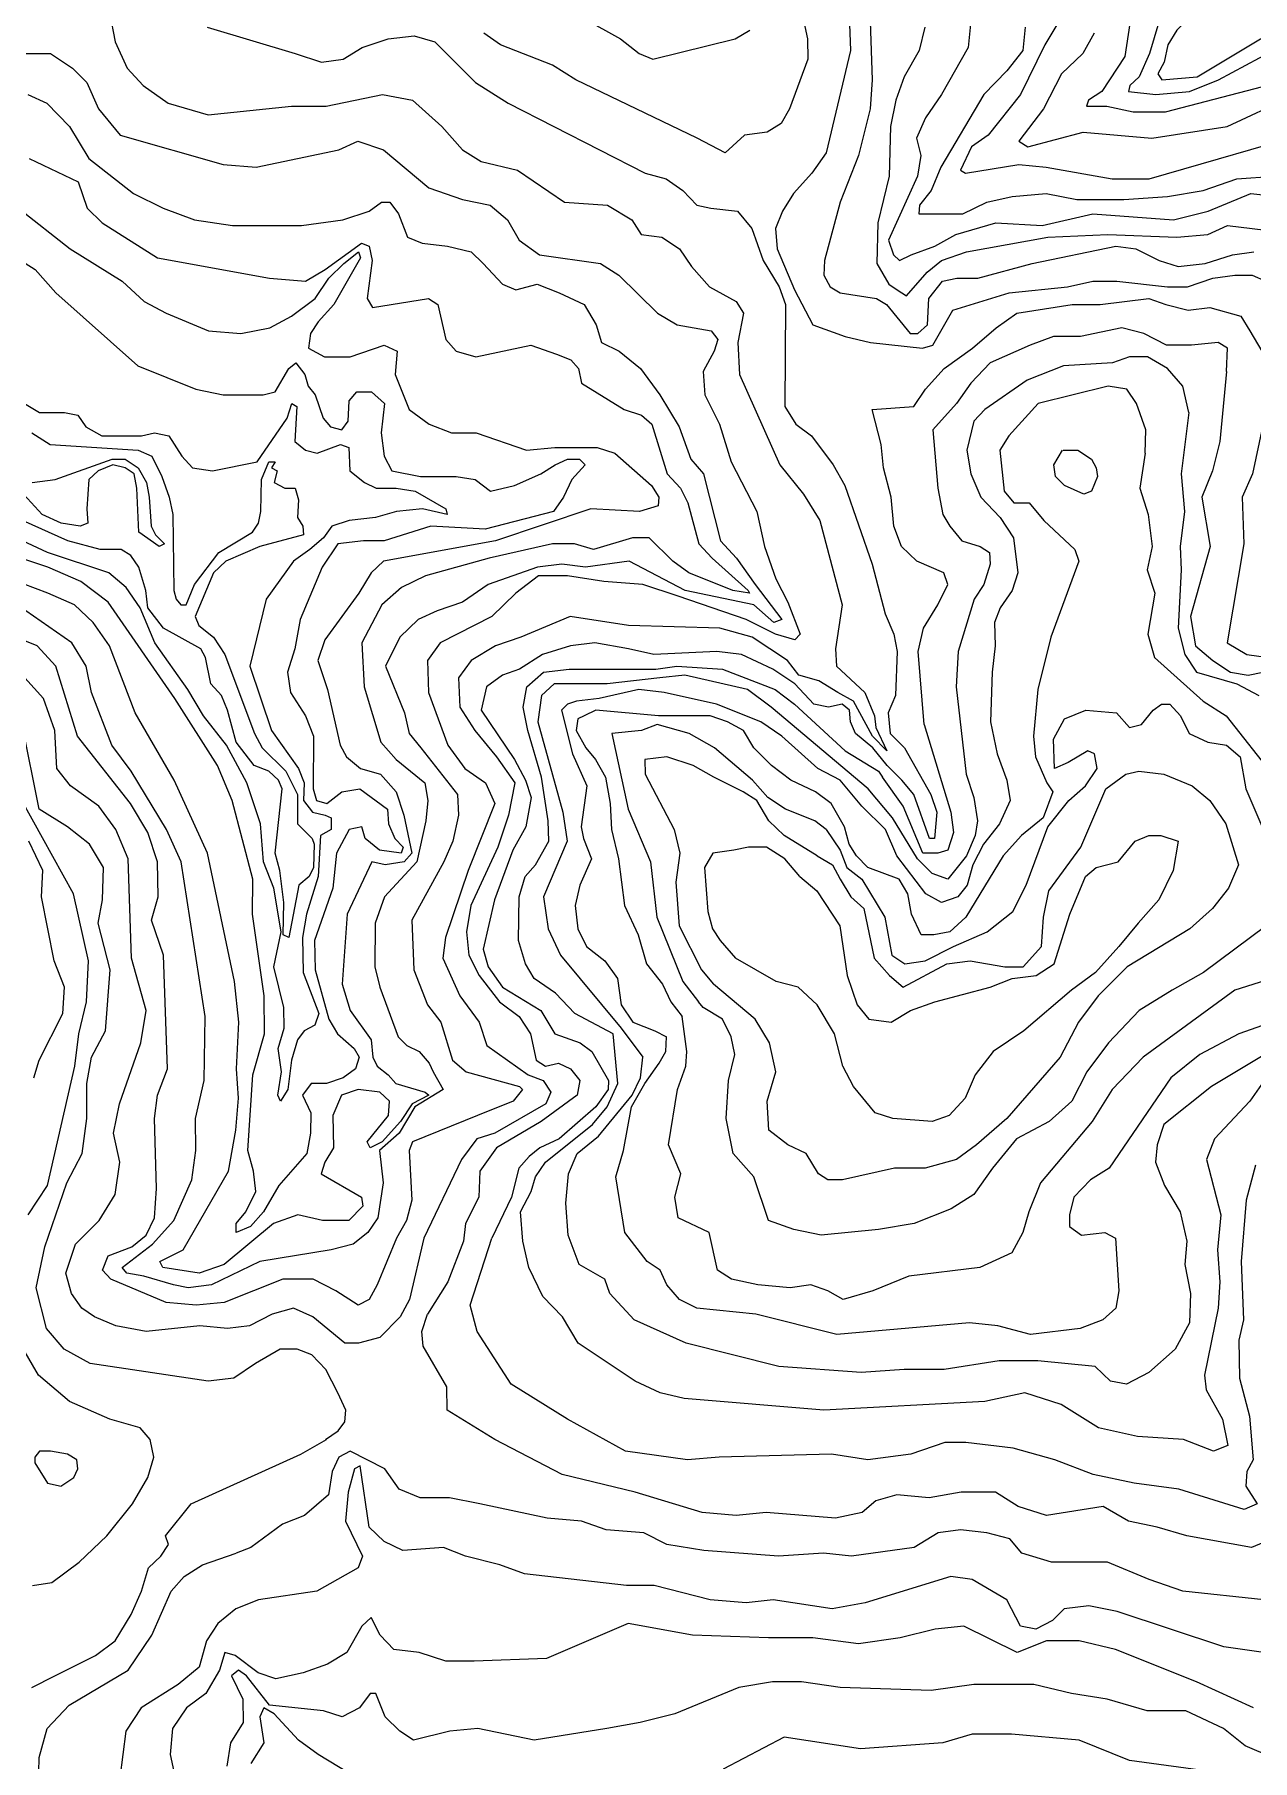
# Model space of a CAD drawing. Extents: x 3000 to 7000, y 3135 to 5000.
# Drawn here: x 3901 to 4319, y 3847 to 4438 of the extents above; entities that cross this region are included whole.
import ezdxf

# ---------------------------------------------------------------- set-up
doc = ezdxf.new("R2010")
doc.units = 0
doc.header["$MEASUREMENT"] = 0
doc.layers.add('TOPO_DIG', color=1, linetype='Continuous')

msp = doc.modelspace()

# ---------------------------------------------------------------- linework, layer by layer
at = {"layer": 'TOPO_DIG', "color": 1, "linetype": 'Continuous'}
for points, elevation in [([(4313.875, 4507), (4300.5625, 4502), (4288.4375, 4493), (4283.0625, 4490), (4276.09375, 4490), (4257.71875, 4493), (4253.40625, 4492), (4250.78125, 4487), (4257.5, 4473), (4266, 4468), (4271.4375, 4461), (4277.28125, 4446), (4274.96875, 4431), (4267.09375, 4419), (4262.4375, 4416), (4261.8125, 4414), (4268.78125, 4414), (4277.84375, 4412), (4288.875, 4412), (4338.875, 4425), (4358.125, 4428), (4362.9375, 4427), (4373.5, 4420), (4387.1875, 4415)], 38), ([(4337.25, 4488), (4328.78125, 4481), (4319.9375, 4477), (4299.625, 4476), (4295.65625, 4475), (4294.59375, 4471), (4300.46875, 4464), (4309.25, 4457), (4308.78125, 4453), (4297.625, 4445), (4292.75, 4440), (4289.625, 4435), (4288.375, 4429), (4286.21875, 4425), (4287.65625, 4423), (4299.75, 4424), (4321.4375, 4437), (4341.90625, 4445), (4356.28125, 4448), (4362.90625, 4448), (4379.5, 4441), (4388.6875, 4436), (4401.125, 4432)], 34), ([(4162.90625, 4452), (4166.15625, 4437), (4166.25, 4430), (4160.03125, 4413), (4157.1875, 4408), (4152.28125, 4405), (4144.5625, 4404), (4137.9375, 4398), (4128.3125, 4403), (4086.6875, 4423), (4078.71875, 4428), (4060.90625, 4435), (4055.1875, 4439)], 54), ([(3926.90625, 4446), (3928.875, 4436), (3932.96875, 4427), (3938.4375, 4421), (3946.96875, 4415), (3960.6875, 4411), (3989.3125, 4414), (4001.1875, 4414), (4020.46875, 4418), (4030.75, 4416), (4040.84375, 4407), (4047.875, 4399), (4054.28125, 4395), (4066.78125, 4392), (4082.875, 4381), (4097.5625, 4380), (4105.9375, 4375), (4109.09375, 4370), (4116.25, 4369), (4122.28125, 4365), (4126.34375, 4359), (4132.5625, 4352), (4141.6875, 4347), (4144.25, 4343), (4142.3125, 4333), (4142.8125, 4322), (4156.6875, 4291), (4164.75, 4281), (4170.375, 4272), (4178, 4243), (4175.78125, 4228), (4176.0625, 4222), (4185.8125, 4213), (4189.09375, 4205), (4189.5625, 4201), (4193.34375, 4193), (4188.40625, 4198), (4181.96875, 4210), (4176.53125, 4213), (4170, 4217), (4163.1875, 4219), (4159.25, 4224), (4147.15625, 4232), (4136.125, 4235), (4104.8125, 4236), (4084.8125, 4239), (4067.875, 4232), (4059.21875, 4229), (4050.8125, 4224), (4046.5, 4218), (4046.96875, 4208), (4052.125, 4200), (4059.59375, 4191), (4065.84375, 4182), (4063.625, 4171), (4060, 4160), (4050.75, 4140), (4049.25, 4131), (4050.03125, 4123), (4053.65625, 4116), (4060.5625, 4107), (4067.34375, 4102), (4071.15625, 4096), (4073.1875, 4087), (4076.3125, 4085), (4080.75, 4086), (4084.90625, 4084), (4088.0625, 4080), (4087.1875, 4075), (4074.8125, 4066), (4059.53125, 4057), (4053.875, 4049), (4053.46875, 4040), (4048.96875, 4031), (4048.1875, 4025), (4042.90625, 4011), (4035.9375, 4000)], 50), ([(4187.59375, 4443), (4188.375, 4423), (4187.6875, 4413), (4183.65625, 4397), (4177.40625, 4381), (4172.03125, 4361), (4171.75, 4356), (4173.90625, 4352), (4177.40625, 4350), (4189.78125, 4348), (4193.21875, 4346), (4201.375, 4336), (4203.96875, 4336), (4207.28125, 4339), (4207.78125, 4348), (4212.4375, 4354), (4217.3125, 4355), (4224.53125, 4355), (4243.125, 4360), (4271.8125, 4366), (4278.75, 4365), (4286.75, 4361), (4293.25, 4359), (4302.5, 4360), (4311.90625, 4363), (4319.21875, 4364)], 50), ([(4252.3125, 4443), (4247.46875, 4435), (4239.1875, 4418), (4228.125, 4404), (4222.34375, 4400), (4218.625, 4392), (4220.3125, 4391), (4238.625, 4394), (4248, 4393), (4270.65625, 4389), (4283.25, 4389), (4341.875, 4406), (4354.46875, 4405), (4364.5, 4398), (4370.9375, 4396)], 42), ([(4222.03125, 4442), (4221.1875, 4434), (4212.09375, 4418), (4206.5625, 4410), (4203.53125, 4403), (4205.0625, 4397), (4203.90625, 4390), (4193.90625, 4368), (4195.625, 4363), (4197.65625, 4361), (4201.71875, 4363), (4209.84375, 4366), (4217.0625, 4370), (4230.6875, 4374), (4246.5625, 4373), (4264, 4377), (4291.625, 4375), (4303.5, 4378), (4318.1875, 4384), (4327.3125, 4383), (4341.46875, 4378), (4345.875, 4375), (4348.875, 4372)], 46), ([(3898.90625, 4418), (3905.34375, 4415), (3913.1875, 4407), (3919.75, 4396), (3935.125, 4384), (3945.3125, 4379), (3955.96875, 4375), (3969.09375, 4373), (3992.75, 4373), (4006.8125, 4375), (4015.84375, 4378), (4020.125, 4381), (4023.03125, 4381), (4025.90625, 4377), (4029, 4369), (4034.09375, 4367), (4042.78125, 4366), (4050.875, 4364), (4054.96875, 4360), (4061.59375, 4353), (4066.15625, 4351), (4073.53125, 4353), (4081.03125, 4350), (4089.59375, 4346), (4093.6875, 4339), (4095.5, 4333), (4101.5625, 4330), (4108.9375, 4324), (4115.53125, 4315), (4122.21875, 4304), (4126.21875, 4293), (4130.53125, 4288), (4136.375, 4265), (4141.875, 4259), (4148.21875, 4250), (4157.40625, 4238), (4154.5625, 4237), (4147.71875, 4243), (4124.25, 4248), (4105.03125, 4258), (4090.0625, 4256), (4081.96875, 4257), (4073.65625, 4256), (4056.6875, 4250), (4047.875, 4244), (4039.25, 4241), (4032.6875, 4238), (4026.4375, 4232), (4021.46875, 4222), (4027.96875, 4206), (4029.625, 4199), (4033.5625, 4194), (4039.9375, 4186), (4046.1875, 4178), (4046.53125, 4171), (4044.59375, 4162), (4041.46875, 4155), (4030.5625, 4135), (4031.25, 4118), (4035.875, 4106), (4040.40625, 4100), (4044.40625, 4087), (4049.09375, 4083), (4067.40625, 4078), (4068.4375, 4077), (4065.3125, 4073), (4053.03125, 4068), (4030.75, 4059), (4029.625, 4056), (4030.5625, 4039), (4028.6875, 4032), (4025.21875, 4026), (4018.6875, 4010), (4015.875, 4005), (4012.125, 4003), (4004.46875, 4008), (3996.75, 4012), (3986.34375, 4012), (3966.1875, 4004), (3956.59375, 4003), (3946.3125, 4004), (3927.28125, 4012), (3924.5, 4015), (3926.375, 4020), (3934.5625, 4023), (3939.46875, 4027), (3942.25, 4033), (3943, 4043), (3942.28125, 4067), (3943.28125, 4075), (3946.8125, 4084), (3945.4375, 4123), (3941.25, 4135), (3943.53125, 4143), (3943.34375, 4155), (3940.0625, 4165), (3934.125, 4175), (3915.90625, 4198), (3908.4375, 4222), (3902.125, 4229), (3892.09375, 4233)], 46), ([(3895.65625, 4379), (3913.375, 4365), (3931.21875, 4354), (3938.71875, 4347), (3946.28125, 4343), (3960.84375, 4337), (3971.90625, 4336), (3981.8125, 4338), (3989.28125, 4342), (3997.4375, 4348), (4002.03125, 4355), (4007.21875, 4360), (4012.1875, 4364), (4012.875, 4362), (4003.78125, 4346), (3998.4375, 4340), (3995.75, 4336), (3995.0625, 4331), (4000.5625, 4328), (4009.375, 4328), (4021, 4332), (4025.5, 4330), (4024.84375, 4322), (4029.59375, 4310), (4036.4375, 4305), (4044.125, 4302), (4052.53125, 4302), (4069.875, 4296), (4079.5, 4297), (4094.09375, 4297), (4100.09375, 4295), (4112.71875, 4284), (4115.25, 4280), (4114.9375, 4277), (4108.5625, 4275), (4091.90625, 4276), (4059.1875, 4265), (4020.8125, 4258), (4016.53125, 4254), (4012.34375, 4247), (4000.75, 4231), (3998.25, 4224), (4001.5625, 4214), (4005.90625, 4195), (4008.09375, 4191), (4012.9375, 4187), (4019.75, 4185), (4025.125, 4179), (4027.8125, 4171), (4030.5, 4158), (4027.84375, 4155), (4021.34375, 4154), (4016.8125, 4155), (4008.375, 4137), (4006.59375, 4113), (4009.375, 4104), (4016.625, 4094), (4017.1875, 4088), (4018.625, 4085), (4022.375, 4082), (4025.03125, 4079), (4035.125, 4076), (4036.34375, 4075), (4030.65625, 4072), (4026.65625, 4066), (4020.375, 4059), (4016.25, 4057), (4015.25, 4059), (4022.5, 4068), (4022.875, 4073), (4019.59375, 4076), (4012.125, 4077), (4006.40625, 4075), (4003.4375, 4068), (4003.71875, 4057), (4000.6875, 4052), (3999.4375, 4048), (4013.3125, 4040), (4013.75, 4037), (4008.875, 4032), (3999.9375, 4032), (3991.4375, 4034), (3983.09375, 4031), (3966.1875, 4017), (3957.5625, 4014), (3945.21875, 4016), (3944.125, 4018), (3952.15625, 4022), (3967.65625, 4049), (3970.1875, 4063), (3971.15625, 4074), (3970.4375, 4084), (3971.25, 4100), (3969.6875, 4114), (3960.5, 4158), (3949.0625, 4183), (3935.6875, 4206), (3926.875, 4229), (3921.25, 4237), (3914.84375, 4243), (3905.75, 4247), (3884.46875, 4255)], 42), ([(4206.15625, 4202), (4204.09375, 4227), (4205.96875, 4235), (4210.8125, 4243), (4214.21875, 4250), (4212.875, 4254), (4203.6875, 4258), (4198.4375, 4263), (4195.75, 4270), (4194.875, 4280), (4192.25, 4290), (4191.4375, 4298), (4188.28125, 4310), (4202.625, 4311), (4206.5625, 4317), (4213, 4324), (4222.75, 4331), (4230.84375, 4338), (4237.9375, 4343), (4256.90625, 4346), (4266.5, 4346), (4283.125, 4348), (4289.03125, 4346), (4296.6875, 4344), (4304.0625, 4345), (4314.71875, 4342), (4317.8125, 4337)], 54), ([(4317.8125, 4337), (4321.9375, 4330)], 54), ([(4296.90625, 4309), (4294.78125, 4318), (4289.5625, 4324), (4282.6875, 4328), (4276.5625, 4328), (4270.6875, 4326), (4253.875, 4325), (4241.4375, 4320), (4226.9375, 4310), (4223.15625, 4306), (4220.75, 4296), (4222.125, 4288), (4225.625, 4280), (4232.21875, 4273), (4236.8125, 4266), (4238.3125, 4254), (4236.34375, 4248), (4232.15625, 4242), (4230.3125, 4237), (4230.46875, 4229)], 58), ([(3897.6875, 4312), (3902.84375, 4309), (3911.4375, 4309), (3915.96875, 4308), (3918.78125, 4304), (3924.25, 4301), (3937.8125, 4301), (3942.3125, 4302), (3947.1875, 4301), (3951.71875, 4294), (3955.3125, 4290), (3962.15625, 4289), (3977.46875, 4292), (3987.8125, 4307), (3989.4375, 4312), (3991.09375, 4311), (3990.4375, 4299), (3994.0625, 4296), (3998.125, 4295), (4006.03125, 4298), (4008.96875, 4297), (4009.3125, 4289), (4014.25, 4285), (4018.25, 4283), (4025.09375, 4283), (4031.6875, 4282), (4042.125, 4276), (4042.6875, 4274), (4034.15625, 4276), (4025.25, 4275), (4018.03125, 4273), (4009.09375, 4272), (4003.0625, 4270), (4000.25, 4266), (3995.5625, 4262), (3989.9375, 4258), (3980.625, 4245), (3975, 4222), (3982.40625, 4200), (3991.6875, 4187), (3993.59375, 4182), (3993.4375, 4176), (3996.4375, 4172), (4000.78125, 4171), (4002.875, 4170), (4002.8125, 4166), (3999.1875, 4164), (3998.40625, 4150), (3994.46875, 4137), (3993.03125, 4129), (3993.3125, 4117), (3998.59375, 4103), (3997.25, 4099), (3993.65625, 4097), (3991.34375, 4094), (3989.25, 4087), (3987.96875, 4077), (3985.53125, 4073), (3984.5625, 4075), (3985.84375, 4083), (3984.75, 4091), (3986.71875, 4098), (3986.625, 4105), (3983.21875, 4119), (3985.71875, 4131), (3983.25, 4146), (3979.71875, 4155), (3978.6875, 4168), (3973.9375, 4182), (3967.03125, 4195), (3959.15625, 4205), (3953.6875, 4214), (3942.4375, 4230), (3937.34375, 4242), (3932.59375, 4249), (3926.65625, 4254), (3905.625, 4261), (3897.03125, 4265)], 38), ([(4296.90625, 4309), (4294.25, 4288), (4295.375, 4275), (4293.9375, 4263), (4294.28125, 4255), (4293.1875, 4235), (4295.46875, 4226), (4299.5625, 4220), (4313.28125, 4216), (4320.84375, 4212)], 58), ([(4322.125, 4304), (4318.6875, 4288), (4315.125, 4280), (4315.71875, 4264), (4310.03125, 4230), (4316.75, 4226), (4324.21875, 4225)], 54), ([(4253.75, 4296), (4258.875, 4296), (4263.5625, 4293), (4265.0625, 4290), (4265.59375, 4287), (4263.5625, 4282), (4260.875, 4281), (4254.25, 4284), (4251.15625, 4287), (4250.59375, 4291), (4253.5625, 4296)], 62), ([(3900.34375, 4285), (3908.28125, 4286), (3927.8125, 4293), (3932.25, 4293), (3936.6875, 4290), (3939.5625, 4285), (3940.53125, 4280), (3941.15625, 4270), (3942.6875, 4267), (3945.6875, 4264), (3943.9375, 4263), (3936.96875, 4268), (3936.25, 4283), (3935.34375, 4288), (3932.25, 4290), (3928, 4291), (3922.9375, 4289), (3919.8125, 4286), (3919.0625, 4276), (3919.5, 4271), (3916.875, 4270), (3910.34375, 4271), (3903.78125, 4274), (3893.6875, 4285)], 34), ([(4230.46875, 4229), (4229.40625, 4220), (4228.9375, 4203), (4231.1875, 4192), (4234.4375, 4183), (4235.625, 4176), (4231.9375, 4168), (4226.4375, 4161), (4222.84375, 4154), (4220.9375, 4147), (4217.6875, 4143), (4212.125, 4141), (4206.6875, 4144), (4196.75, 4157), (4192.875, 4166), (4184.75, 4174)], 58), ([(4101.1875, 4079), (4099.5625, 4096), (4086.375, 4103), (4079.78125, 4110), (4072.46875, 4115), (4069.4375, 4120), (4067.0625, 4128), (4067.28125, 4143), (4069.375, 4150), (4072.875, 4154), (4077.5, 4162), (4077.3125, 4169), (4074.9375, 4184), (4070.3125, 4200), (4068.65625, 4208), (4069.96875, 4215), (4075.625, 4220), (4084.4375, 4221), (4114.15625, 4221), (4121.3125, 4222), (4137, 4221), (4155.09375, 4214), (4161.6875, 4209), (4179.0625, 4193), (4190.53125, 4186), (4191.875, 4184)], 54), ([(4184.75, 4174), (4177.375, 4183), (4169.75, 4187), (4157.375, 4198), (4150.125, 4203), (4134.96875, 4209), (4117.0625, 4213), (4108.28125, 4214), (4094.75, 4211), (4087, 4210), (4083.9375, 4209), (4081.8125, 4207), (4085.5625, 4192), (4090.5, 4181), (4088.5625, 4167), (4089.3125, 4163), (4092.09375, 4156), (4088.125, 4147), (4086.5, 4140), (4087.4375, 4132), (4090.375, 4126), (4096.65625, 4121), (4101, 4115), (4102.25, 4106), (4106.3125, 4100), (4113.8125, 4097), (4117.875, 4095)], 58), ([(4172.59375, 4166), (4177.375, 4159), (4179.625, 4153), (4184.8125, 4149), (4192.6875, 4136), (4195.0625, 4123), (4199.5625, 4120), (4206.46875, 4121), (4216.15625, 4126), (4227.75, 4131), (4236.59375, 4138), (4241.0625, 4147), (4248.5, 4167), (4255.71875, 4176), (4261.40625, 4181), (4265.5, 4187), (4264.59375, 4192), (4262.3125, 4193), (4255.5, 4189), (4250.875, 4187), (4250.53125, 4197), (4254.25, 4204), (4261.53125, 4207), (4272.09375, 4206), (4276.5, 4201), (4280.625, 4202), (4284.625, 4207), (4287.5, 4209), (4290.375, 4209), (4294.0625, 4205), (4297, 4199), (4303.375, 4196), (4309.8125, 4195), (4314.4375, 4191), (4316.375, 4180), (4324.9375, 4160)], 62), ([(4000.875, 3957), (4005.3125, 3960), (4007.5625, 3963), (4007.84375, 3967), (4005.125, 3973), (4001.0625, 3981), (3996.28125, 3986), (3991.25, 3988), (3985.34375, 3988), (3976.96875, 3983), (3969.46875, 3978), (3960.6875, 3977), (3920.25, 3983), (3911.3125, 3988), (3905.25, 3995), (3901.78125, 4009), (3904.71875, 4023), (3912.28125, 4045), (3917.5, 4055), (3919.09375, 4067), (3919.15625, 4079), (3920.71875, 4088), (3925.53125, 4097), (3927.0625, 4118), (3923.03125, 4134), (3924.5, 4142), (3924.875, 4153), (3919.96875, 4161), (3912.4375, 4167), (3902.78125, 4173), (3896.96875, 4202)], 50), ([(4172.59375, 4166), (4168.625, 4169), (4158.5625, 4173), (4152.5625, 4177), (4147.28125, 4183), (4134.25, 4194), (4125.5625, 4199), (4114.65625, 4202), (4109.21875, 4200), (4099.125, 4199), (4104.6875, 4173), (4112.375, 4155), (4114.5625, 4136), (4123.46875, 4114), (4128.8125, 4107)], 62), ([(4206.15625, 4202), (4215.25, 4172), (4216.1875, 4165), (4214.25, 4159), (4210.78125, 4158), (4205.71875, 4158), (4198.9375, 4174), (4191.875, 4184)], 54), ([(3900.9375, 4081), (3902.8125, 4087), (3910.875, 4103), (3911.40625, 4112), (3907.9375, 4121), (3903.53125, 4143), (3903.96875, 4152), (3899.21875, 4162)], 54), ([(4163.5625, 4150), (4158.375, 4156), (4152.125, 4160), (4145.96875, 4160), (4140.875, 4159), (4133.75, 4158), (4130.84375, 4153), (4132, 4138), (4133.5625, 4132), (4136.1875, 4128), (4141.5, 4122)], 66), ([(4163.5625, 4150), (4169.34375, 4145), (4177.1875, 4133), (4179.8125, 4116), (4183.1875, 4106), (4187.1875, 4101), (4194.8125, 4100), (4201.4375, 4104), (4209.84375, 4107), (4228.78125, 4112), (4236.375, 4115), (4244.5, 4116), (4250.75, 4120), (4256.125, 4137), (4261.5, 4150), (4265.0625, 4153), (4272.6875, 4155), (4278.5, 4162), (4283.15625, 4164), (4287.25, 4164), (4293.25, 4162), (4291.5625, 4152), (4286.625, 4142), (4279.5, 4134), (4272.875, 4126), (4264.90625, 4117), (4256.65625, 4111), (4240.34375, 4097), (4229.75, 4090), (4223.59375, 4082), (4220.1875, 4074), (4214.75, 4068), (4208.84375, 4066), (4195.4375, 4067), (4189.3125, 4069), (4181.875, 4078), (4178.3125, 4085), (4175.4375, 4096), (4169.5, 4106), (4162.90625, 4112), (4155.375, 4114), (4141.5, 4122)], 66), ([(4323.4375, 4133), (4301.875, 4117), (4291.21875, 4111), (4279.90625, 4104), (4269.375, 4093), (4261.875, 4083), (4256.71875, 4073), (4249, 4066), (4237.84375, 4060), (4229.59375, 4050), (4223.15625, 4041), (4215.4375, 4036), (4202.75, 4031), (4190.5, 4029), (4170.875, 4027), (4161.4375, 4029), (4152.84375, 4032), (4147.8125, 4047), (4140.625, 4055), (4138.3125, 4067), (4139.125, 4080), (4141.28125, 4089), (4140.03125, 4095), (4137.03125, 4101), (4130.40625, 4105), (4128.8125, 4107)], 62), ([(4339.625, 4105), (4314, 4096), (4300.6875, 4089), (4290.65625, 4081), (4269.5625, 4050), (4263.15625, 4046), (4257.4375, 4040), (4255.96875, 4034), (4255.9375, 4030), (4260.09375, 4027), (4268.125, 4028), (4271.78125, 4026), (4272.875, 4008), (4271.8125, 4002), (4267.4375, 3998), (4259.625, 3995), (4242.59375, 3993), (4231.40625, 3996), (4221.71875, 3997), (4176.15625, 3993), (4148.40625, 4000), (4128.21875, 4002), (4122.25, 4005), (4117.90625, 4010), (4115.625, 4015), (4111.21875, 4018), (4103.53125, 4028), (4100.5, 4047), (4103.09375, 4056), (4105.8125, 4071), (4110.375, 4079), (4115.28125, 4086), (4117.5625, 4090), (4117.875, 4095)], 58), ([(4323.375, 4081), (4317.78125, 4073), (4305.625, 4060), (4302.9375, 4053), (4307.875, 4034), (4306.75, 4022), (4307.53125, 4011), (4306.9375, 4002), (4302.28125, 3979), (4302.8125, 3974), (4308.375, 3964), (4310.21875, 3955), (4305.34375, 3953), (4295.09375, 3957), (4279.3125, 3958), (4265.875, 3961), (4253.125, 3969), (4240.625, 3973), (4226.9375, 3970), (4171.8125, 3967), (4123.84375, 3971), (4115.625, 3973), (4107.125, 3977), (4087.5625, 3990), (4082.21875, 3999), (4075.40625, 4006), (4070.625, 4016), (4068.5625, 4025), (4067.78125, 4035), (4071.46875, 4042), (4072.90625, 4047), (4076.3125, 4052), (4092.46875, 4065), (4097.4375, 4071), (4101.1875, 4079)], 54), ([(4327.9375, 3924), (4318.375, 3920), (4296.25, 3924), (4286.0625, 3927), (4276.1875, 3929), (4267.5, 3934), (4248.125, 3931), (4238.375, 3934), (4230.59375, 3939), (4218.78125, 3939), (4207.875, 3937), (4196.75, 3938), (4189.625, 3936), (4184.9375, 3932), (4175.75, 3930), (4152.03125, 3932), (4141.75, 3931), (4130.0625, 3932), (4107.03125, 3939), (4082.09375, 3945), (4058.96875, 3957), (4042.6875, 3967), (4042.53125, 3975), (4034.375, 3989), (4033.96875, 3994), (4035.9375, 4000)], 50), ([(3900.28125, 3872), (3908.15625, 3876), (3922.0625, 3883), (3928.875, 3888), (3934.25, 3897), (3937.875, 3905), (3940.25, 3913), (3944.4375, 3917), (3947.0625, 3921), (3946.03125, 3924), (3954.90625, 3935), (3992.4375, 3952), (4001.25, 3957)], 50), ([(3910.15625, 3941), (3914.625, 3944), (3916.03125, 3947), (3915.6875, 3950), (3912.4375, 3952), (3906.65625, 3953), (3902.90625, 3953), (3901.25, 3951), (3901.28125, 3949), (3905.65625, 3942), (3910.3125, 3941)], 54), ([(4322.46875, 3884), (4308.90625, 3886), (4272.34375, 3898), (4262.65625, 3900), (4254.125, 3899), (4250.15625, 3895), (4244.40625, 3892), (4239.21875, 3893), (4234.53125, 3902), (4222.5625, 3909), (4215.25, 3910), (4185.96875, 3901), (4174.625, 3899), (4154.40625, 3902), (4145.125, 3901), (4132.8125, 3902), (4113.625, 3907), (4104.125, 3907), (4069.09375, 3911), (4060.71875, 3914), (4048.9375, 3917), (4041.40625, 3920), (4027.4375, 3919), (4021.0625, 3922), (4015.9375, 3927), (4012.78125, 3948), (4010.8125, 3947), (4008.6875, 3939), (4007.75, 3929), (4013.59375, 3917), (4012.125, 3913), (3997.9375, 3905), (3977.9375, 3902), (3970.15625, 3899), (3964, 3894), (3960.15625, 3888), (3957.5625, 3879), (3950.4375, 3873), (3937.75, 3865), (3932.4375, 3857), (3930.40625, 3841)], 46), ([(4325.5625, 3848), (4316.15625, 3852), (4308.71875, 3858), (4295.84375, 3864), (4282.5625, 3864), (4268.9375, 3868), (4256.6875, 3870), (4243.71875, 3873), (4223.21875, 3873), (4208.53125, 3871), (4177.375, 3872), (4164.0625, 3874), (4154.125, 3874), (4142.5625, 3872), (4120.625, 3863), (4108.8125, 3860), (4097.34375, 3858), (4072.40625, 3854), (4053.1875, 3858), (4043.53125, 3857), (4031.0625, 3854), (4026.40625, 3857), (4021.40625, 3862), (4018.15625, 3870), (4016.28125, 3870), (4012.59375, 3865), (4006.625, 3862), (4000.28125, 3864), (3981.71875, 3866), (3973.8125, 3876), (3971.09375, 3878), (3968.6875, 3876), (3972.5625, 3868), (3972.65625, 3860), (3968.375, 3853), (3967.15625, 3845)], 42)]:
    msp.add_lwpolyline(points, dxfattribs=dict(at, elevation=elevation))
at = {"layer": 'TOPO_DIG', "color": 3, "linetype": 'Continuous'}
for points, elevation in [([(4325.3125, 4497), (4322.1875, 4495), (4310.75, 4490), (4302.375, 4489), (4282.90625, 4481), (4270.53125, 4480), (4268.28125, 4476), (4272.25, 4469), (4287.25, 4461), (4288.9375, 4454), (4287.90625, 4447), (4283.4375, 4432), (4279.90625, 4424), (4276.625, 4421), (4276.15625, 4419), (4285.59375, 4418), (4297.125, 4419), (4307, 4423), (4325.8125, 4433), (4335.65625, 4436), (4345.25, 4436), (4372.5, 4432), (4393.5, 4423)], 36), ([(4089.5, 4444), (4102.03125, 4437), (4108.5, 4432), (4113.1875, 4430), (4141.3125, 4437), (4146.34375, 4440)], 56), ([(3960.34375, 4441), (3990.5, 4432), (3999.5625, 4429), (4007, 4430), (4013.5, 4434), (4022.40625, 4437), (4031.375, 4438), (4038.375, 4436), (4052.3125, 4422), (4063.5, 4415), (4110.5, 4391), (4117.65625, 4389), (4123.40625, 4385), (4128.21875, 4380), (4133, 4379), (4142.15625, 4378), (4147.125, 4372), (4150.96875, 4361), (4156.4375, 4352), (4158.59375, 4346), (4158.375, 4311), (4162.15625, 4305), (4167.5, 4301), (4174.9375, 4291), (4178.9375, 4284), (4188.34375, 4257), (4192.8125, 4240), (4195.75, 4233), (4196.875, 4227), (4196.28125, 4212), (4193.84375, 4206), (4194.53125, 4199), (4199.375, 4194)], 52), ([(4180.5625, 4442), (4180.90625, 4433), (4172.53125, 4398), (4167.6875, 4391), (4161.3125, 4384), (4157.53125, 4378), (4155.15625, 4372), (4155.71875, 4365), (4161.75, 4351), (4167.9375, 4339), (4179.125, 4335), (4187.75, 4333), (4205.59375, 4331), (4209.125, 4332), (4215.9375, 4344), (4235.34375, 4350), (4255.25, 4352), (4264, 4354), (4272.21875, 4354), (4289.5625, 4352), (4296.4375, 4352), (4305.15625, 4355), (4312.65625, 4356), (4318.59375, 4356), (4323.3125, 4354)], 52), ([(4206.375, 4441), (4204.4375, 4433), (4199.3125, 4424), (4196.40625, 4416), (4194.625, 4407), (4194.125, 4390), (4190.25, 4374), (4189.96875, 4360), (4194.0625, 4353), (4196.9375, 4351), (4200.125, 4349), (4207.15625, 4357), (4212.0625, 4361), (4220.65625, 4364), (4248.5625, 4369), (4269.0625, 4370), (4292.75, 4369), (4303.375, 4370), (4310.1875, 4373), (4327.09375, 4371), (4332.4375, 4369), (4341.5625, 4361)], 48), ([(4240.8125, 4441), (4239.9375, 4433), (4234.5, 4426), (4226.59375, 4418), (4211.8125, 4393), (4208.59375, 4385), (4204.5625, 4380), (4204.34375, 4377), (4219.40625, 4377), (4227.625, 4381), (4236.3125, 4383), (4247.96875, 4384), (4258.5, 4382), (4274.625, 4382), (4289.59375, 4383), (4301.8125, 4385), (4313.3125, 4389), (4326.25, 4390), (4337.65625, 4391), (4344.5625, 4392), (4350.03125, 4391), (4354.1875, 4388), (4358.03125, 4382)], 44), ([(4264.46875, 4439), (4260.5, 4432), (4253.21875, 4425), (4247.0625, 4413), (4238.65625, 4402), (4241.6875, 4400), (4260.625, 4405), (4284.1875, 4403), (4310, 4407), (4331.65625, 4417), (4348.625, 4416), (4373.375, 4410), (4377.65625, 4408), (4379.40625, 4406)], 40), ([(3897.25, 4432), (3906.625, 4432), (3914.25, 4427), (3919.09375, 4422), (3923.125, 4413), (3930.5625, 4404), (3965.8125, 4394), (3977.1875, 4393), (4005.5, 4399), (4012, 4402), (4020.8125, 4399), (4036.3125, 4386), (4047.9375, 4382), (4057.375, 4380), (4063.28125, 4375), (4067.3125, 4368), (4074.3125, 4363), (4095.15625, 4360), (4101.5, 4356), (4114.6875, 4343), (4121.5, 4339), (4133.125, 4337), (4135.4375, 4334), (4134.125, 4330), (4130.40625, 4323), (4130.9375, 4315), (4136, 4305), (4140, 4292), (4148.78125, 4275), (4151.4375, 4263), (4155.25, 4252), (4159.375, 4244), (4163.625, 4233), (4161.84375, 4231), (4155.15625, 4233), (4145.125, 4238), (4133.46875, 4242), (4121.78125, 4246), (4109.6875, 4250), (4096.3125, 4251), (4083.84375, 4253), (4073.90625, 4253), (4066.1875, 4247), (4057.90625, 4239), (4040.21875, 4230), (4035.9375, 4224), (4036.21875, 4213), (4042.875, 4195), (4048.6875, 4187), (4055.78125, 4182), (4058.96875, 4175), (4049.8125, 4152), (4042.03125, 4129), (4041.125, 4122), (4046.9375, 4109), (4053.65625, 4100), (4056.28125, 4092), (4070.375, 4082), (4075.5, 4080), (4078.21875, 4076), (4076.5, 4072), (4059, 4062), (4052.78125, 4060), (4047.5625, 4053), (4034.625, 4026), (4029.6875, 4005), (4026.5625, 3999), (4019.53125, 3992), (4012.1875, 3990), (4007.5, 3990), (3996.5625, 3999), (3989.90625, 4002), (3982.6875, 4000), (3974.84375, 3996), (3967.375, 3995), (3957.875, 3996), (3939.4375, 3994), (3929.0625, 3996), (3921.75, 3999), (3917.375, 4002), (3913.84375, 4007), (3911.875, 4014), (3915.1875, 4024), (3923.375, 4032), (3928.875, 4041), (3930.46875, 4052), (3928.25, 4062), (3930.3125, 4072), (3937.65625, 4093), (3939.46875, 4104), (3934.46875, 4122), (3933.25, 4156), (3929.03125, 4166), (3923.25, 4174), (3913.53125, 4181), (3908.875, 4187), (3908.125, 4200), (3904.28125, 4211), (3897.8125, 4218)], 48), ([(3899.375, 4396), (3916.1875, 4388), (3919.1875, 4379), (3924.3125, 4374), (3943.375, 4362), (3981.6875, 4355), (3994.09375, 4354), (4000.8125, 4358), (4013.25, 4367), (4015.875, 4366), (4016.9375, 4361), (4015.25, 4348), (4017.03125, 4345), (4036.1875, 4348), (4039.4375, 4346), (4042.125, 4334), (4045.75, 4330), (4052.4375, 4328), (4071.3125, 4332), (4080.0625, 4329), (4085.0625, 4327), (4087.625, 4324), (4088.65625, 4319), (4103.28125, 4310), (4109.25, 4308), (4112.8125, 4305), (4118.03125, 4288), (4122.625, 4283), (4125.15625, 4278), (4128.9375, 4264), (4133.4375, 4259), (4145.84375, 4248), (4146.25, 4247), (4140.53125, 4248), (4125.4375, 4254), (4119.9375, 4258), (4111.875, 4266), (4106.1875, 4266), (4092.8125, 4262), (4086.3125, 4264), (4078.78125, 4264), (4057.03125, 4259), (4035.1875, 4253), (4027, 4249), (4020.25, 4243), (4013.375, 4230), (4014.15625, 4215), (4019.875, 4196), (4025.1875, 4190), (4035, 4182), (4035.96875, 4176), (4035.375, 4169), (4032.21875, 4155), (4021.125, 4143), (4017.9375, 4134), (4017.875, 4119), (4019.5, 4112), (4025.875, 4095), (4028.84375, 4092), (4033.0625, 4090), (4036.46875, 4086), (4037.875, 4083), (4041.3125, 4077), (4031.5625, 4071), (4026.1875, 4062), (4019.4375, 4056), (4020.71875, 4045), (4018.875, 4033), (4015.4375, 4028), (4010.4375, 4024), (4002.84375, 4022), (3978.4375, 4018), (3961.875, 4010), (3953.84375, 4009), (3948.875, 4010), (3938.59375, 4013), (3932.8125, 4014), (3931.1875, 4016), (3941.65625, 4024), (3948.90625, 4032), (3955.15625, 4046), (3956.5, 4056), (3956.40625, 4067), (3959.3125, 4080), (3959.65625, 4102), (3951.40625, 4155), (3946.46875, 4166), (3934.25, 4186), (3927.71875, 4195), (3920.75, 4213), (3918.875, 4222), (3914, 4230), (3898.1875, 4241)], 44), ([(3869.625, 4378), (3901.375, 4358), (3908.53125, 4350), (3936.625, 4325), (3956.53125, 4317), (3965.8125, 4315), (3979.5, 4315), (3983.71875, 4316), (3988.40625, 4324), (3990.78125, 4326), (3993.8125, 4322), (3995.03125, 4318), (3997.40625, 4315), (4000.15625, 4307), (4002.6875, 4304), (4006.5, 4303), (4008.75, 4306), (4009.0625, 4313), (4011.65625, 4316), (4016.75, 4316), (4021.15625, 4312), (4020, 4302), (4021.03125, 4294), (4023.6875, 4289), (4033.5, 4287), (4045.75, 4287), (4052.1875, 4286), (4057.5, 4282), (4065.6875, 4284), (4074.71875, 4288), (4079.625, 4291), (4083.875, 4293), (4087.96875, 4293), (4089.9375, 4291), (4085.34375, 4286), (4082.46875, 4280), (4079.125, 4275), (4055.6875, 4269), (4037.03125, 4270), (4021, 4265), (4014, 4265), (4005.1875, 4264), (3999.8125, 4256), (3992.21875, 4238), (3990.375, 4228), (3987.9375, 4220), (3988.9375, 4213), (3994.125, 4205), (3996.78125, 4198), (3996.65625, 4180), (3997.875, 4176), (4001.375, 4175), (4006.53125, 4179), (4012.71875, 4180), (4022.125, 4173), (4022.5625, 4168), (4024.75, 4163), (4027.59375, 4160), (4026.8125, 4158), (4019.40625, 4159), (4014.53125, 4163), (4013.40625, 4167), (4009, 4166), (4004.71875, 4158), (4003.46875, 4146), (3997.125, 4128), (3997.34375, 4118), (4002.0625, 4101), (4005.09375, 4096), (4010.75, 4091), (4012.4375, 4088), (4011.1875, 4084), (4007, 4081), (4001.21875, 4079), (3996.0625, 4079), (3993, 4075), (3995.875, 4069), (3995.75, 4062), (3994.53125, 4055), (3984.90625, 4044), (3979.6875, 4035), (3975.21875, 4030), (3970.28125, 4028), (3970.3125, 4031), (3973.59375, 4035), (3977, 4042), (3976.21875, 4049), (3974.3125, 4056), (3976.0625, 4082), (3980.0625, 4096), (3979.875, 4109), (3975.875, 4137), (3976.0625, 4149), (3968.875, 4176), (3963.875, 4188), (3949.28125, 4211), (3926.375, 4244), (3917.0625, 4251), (3905.75, 4256), (3878.46875, 4265)], 40), ([(4309.75, 4323), (4310.1875, 4331), (4306.9375, 4333), (4297.75, 4332), (4289.21875, 4332), (4281.4375, 4336), (4273.9375, 4338), (4259.75, 4335), (4250.5, 4335), (4242.46875, 4332), (4228.78125, 4326), (4222.1875, 4319), (4217.21875, 4312), (4209.125, 4303), (4210.8125, 4283), (4212.5625, 4274), (4214.9375, 4270), (4219.03125, 4265), (4225.34375, 4263), (4228.5, 4261), (4228.8125, 4257), (4226.65625, 4250), (4223.3125, 4245), (4217.84375, 4227), (4217.15625, 4215)], 56), ([(4281.875, 4295), (4282.1875, 4303), (4278.90625, 4312), (4275.59375, 4317), (4269.21875, 4318), (4245.25, 4312), (4235.21875, 4301), (4232.125, 4296), (4233.625, 4282), (4236.84375, 4278), (4242.1875, 4278), (4247.15625, 4272), (4257.78125, 4262)], 60), ([(4309.75, 4323), (4307.46875, 4299), (4305.03125, 4289), (4301.3125, 4280), (4304.15625, 4263), (4297.5, 4239), (4299.1875, 4229), (4305.125, 4224), (4311.21875, 4220), (4317.25, 4219), (4332.25, 4222)], 56), ([(3900.21875, 4302), (3906.53125, 4298), (3936.75, 4296), (3941.375, 4294), (3944.875, 4287), (3947.375, 4280), (3948.59375, 4274), (3948.90625, 4248), (3949.75, 4245), (3951.3125, 4243), (3953.1875, 4243), (3956.03125, 4250), (3964.34375, 4261), (3975.84375, 4268), (3978, 4271), (3978.8125, 4275), (3979.03125, 4286), (3981.46875, 4292), (3983.71875, 4292), (3982.375, 4290), (3984.3125, 4289), (3983.3125, 4285), (3986.9375, 4283), (3990.5625, 4283), (3991.65625, 4279), (3991.3125, 4273), (3993.15625, 4270), (3993.34375, 4267), (3978.40625, 4263), (3966.8125, 4258), (3962.5625, 4254), (3956.21875, 4239), (3957.46875, 4236), (3962.53125, 4232), (3966.375, 4226), (3976.625, 4199), (3979.21875, 4194), (3987.34375, 4186), (3991.28125, 4178), (3991.375, 4168), (3996.34375, 4163), (3997.0625, 4161), (3996.78125, 4153), (3995.375, 4150), (3991.8125, 4147), (3988.40625, 4129), (3986.4375, 4130), (3986.625, 4141), (3985.25, 4152), (3983.71875, 4158), (3986.125, 4180), (3984.8125, 4183), (3981.53125, 4186), (3976.4375, 4188), (3970.3125, 4196), (3967.34375, 4207), (3965.25, 4212), (3961.625, 4216), (3959.8125, 4225), (3958.15625, 4228), (3945.4375, 4235), (3939.96875, 4242), (3939.3125, 4248), (3936.96875, 4256), (3934.21875, 4260), (3930.90625, 4262), (3923.71875, 4262), (3912.625, 4265), (3897.0625, 4272)], 36), ([(4281.875, 4295), (4280.0625, 4283), (4282.96875, 4274), (4284.34375, 4263), (4282.5625, 4255), (4285.21875, 4247), (4282.8125, 4233), (4285.15625, 4225), (4301.78125, 4210), (4309.625, 4205), (4326.25, 4184)], 60), ([(4257.78125, 4262), (4259.21875, 4258), (4249.59375, 4232), (4245.125, 4214), (4243.625, 4198), (4244.3125, 4191), (4248.1875, 4182), (4250.3125, 4179), (4247, 4170), (4239.5, 4164), (4233.21875, 4157), (4220.4375, 4136), (4214.96875, 4131), (4209.5, 4130), (4205.09375, 4130), (4201.8125, 4137), (4200.5, 4144), (4197.625, 4149), (4186.8125, 4153), (4182.90625, 4157), (4180.46875, 4161), (4178.875, 4167)], 60), ([(4193.5, 4188), (4188.5625, 4194), (4182.65625, 4199), (4180.84375, 4203), (4180.5, 4207), (4178.0625, 4209), (4173.375, 4208), (4168.375, 4209), (4161.78125, 4216), (4154.3125, 4221), (4143.5, 4226), (4135.03125, 4227), (4113.5, 4226), (4104.75, 4228), (4093.21875, 4230), (4084.9375, 4229), (4075.28125, 4226), (4067.40625, 4221), (4061.625, 4219), (4056.0625, 4215), (4054.34375, 4207), (4065.75, 4190), (4069.46875, 4183), (4071.4375, 4177), (4069.59375, 4167), (4065.1875, 4159), (4058.875, 4142), (4055.03125, 4125), (4056.6875, 4119), (4061.5625, 4112), (4074.71875, 4104), (4079.53125, 4096), (4088.25, 4093), (4092.25, 4090), (4097.9375, 4080), (4097.84375, 4077), (4093.625, 4071), (4081, 4060), (4074.40625, 4057), (4070.71875, 4054), (4067.1875, 4050), (4064.65625, 4040), (4058, 4026)], 52), ([(4186.9375, 4180), (4153.71875, 4208), (4145.5625, 4214), (4124.125, 4219), (4115.5625, 4218), (4097.53125, 4216), (4079.3125, 4216), (4074.9375, 4212), (4073.75, 4203), (4082.25, 4172), (4083.75, 4162), (4075.625, 4143), (4077.28125, 4132), (4081.46875, 4123), (4102.25, 4098), (4109.71875, 4088)], 56), ([(4217.15625, 4215), (4220.5, 4185), (4223.125, 4177), (4224.40625, 4169), (4223.625, 4164), (4220.6875, 4157), (4214.3125, 4149), (4208.875, 4151), (4203.84375, 4156), (4195.3125, 4170), (4186.9375, 4180)], 56), ([(4178.875, 4167), (4174.3125, 4175), (4168.9375, 4179), (4160.5, 4183), (4153.8125, 4188), (4147.71875, 4194), (4144.25, 4200), (4138.6875, 4203), (4132.78125, 4205), (4115.03125, 4205), (4093.625, 4207), (4089.59375, 4205), (4087.40625, 4204), (4086.875, 4200), (4090.15625, 4194), (4093.53125, 4190), (4096.9375, 4184), (4098.5, 4175), (4098.9375, 4166), (4101.40625, 4156), (4103.375, 4140), (4108.09375, 4130), (4110.96875, 4120), (4116.5, 4113), (4119.34375, 4107), (4123.15625, 4102)], 60), ([(4199.375, 4194), (4208.46875, 4178), (4210.5, 4172), (4209.71875, 4163), (4208, 4163), (4202.625, 4178), (4198.5, 4183), (4193.5, 4188)], 52), ([(4169.46875, 4157), (4158.125, 4164), (4152.9375, 4169), (4148.84375, 4176), (4144.09375, 4179), (4134.09375, 4184), (4126.96875, 4188), (4117.96875, 4191), (4110.375, 4190), (4110.5, 4185), (4120.46875, 4166), (4122.4375, 4158), (4121.0625, 4148), (4122.21875, 4133), (4129.78125, 4118), (4133.9375, 4113)], 64), ([(4169.46875, 4157), (4174.75, 4154), (4177.375, 4149), (4180.96875, 4143), (4185.46875, 4139), (4189.0625, 4122), (4194.25, 4116), (4198.9375, 4112), (4213.9375, 4120), (4221.90625, 4121), (4233.8125, 4119), (4240.0625, 4119), (4246.34375, 4126), (4247.0625, 4136), (4248.84375, 4145), (4259.8125, 4160), (4268.375, 4180), (4275.3125, 4185), (4279.78125, 4186), (4288.34375, 4185), (4298, 4181), (4304.0625, 4176), (4309.59375, 4168), (4313.9375, 4154), (4310.46875, 4146), (4304.96875, 4139), (4297.1875, 4132), (4275.75, 4119), (4265.8125, 4109), (4259.09375, 4100), (4252.8125, 4088), (4234.4375, 4067), (4224.125, 4058), (4217.28125, 4053), (4206.4375, 4050), (4196, 4050), (4178.1875, 4046), (4173.09375, 4046), (4169.90625, 4048), (4165.65625, 4055), (4159.4375, 4058), (4152.90625, 4063), (4152.28125, 4073), (4155.3125, 4083), (4153.15625, 4093), (4148.1875, 4101), (4133.9375, 4113)], 64), ([(3898.96875, 4034), (3905.65625, 4044), (3915.03125, 4085), (3916.40625, 4096), (3918.96875, 4107), (3919.65625, 4121), (3914.53125, 4144), (3896.8125, 4176)], 52), ([(4325.375, 4115), (4312.59375, 4111), (4281.25, 4088), (4270.5625, 4077), (4263.78125, 4066), (4246.03125, 4045), (4242.0625, 4035), (4240, 4028), (4236.15625, 4021), (4225.1875, 4016), (4200.90625, 4013), (4188.5, 4008), (4178.4375, 4005), (4173.125, 4008), (4167.3125, 4010), (4160.1875, 4009), (4149.125, 4010), (4140.0625, 4012), (4135.3125, 4015), (4132.4375, 4028), (4121.8125, 4033), (4120.6875, 4040), (4122.6875, 4048), (4118.5, 4058), (4121.59375, 4077), (4124.5, 4085), (4124.78125, 4090), (4123.15625, 4102)], 60), ([(4324.625, 4090), (4304.6875, 4078), (4288.34375, 4065), (4286.0625, 4058), (4285.46875, 4052), (4288.5, 4044), (4293.9375, 4035), (4296.1875, 4025), (4295.53125, 4017), (4297.40625, 4007), (4297.125, 3997), (4292.21875, 3988), (4283.125, 3980), (4275.5, 3976), (4270, 3977), (4264.78125, 3982), (4245.0625, 3984), (4231.8125, 3984), (4213.0625, 3981), (4199.25, 3981), (4184.5, 3980), (4156.3125, 3982), (4124.59375, 3990), (4106.6875, 3998), (4098.4375, 4007), (4096.6875, 4012), (4087.9375, 4017), (4084.09375, 4027), (4083.34375, 4038), (4084.21875, 4048), (4087.1875, 4055), (4094.5, 4061), (4106, 4075), (4108.9375, 4081), (4109.71875, 4088)], 56), ([(4319.71875, 4051), (4316.5, 4039), (4314.8125, 4018), (4315.625, 3998), (4314.03125, 3991), (4314.21875, 3978), (4317.625, 3965), (4318.90625, 3950), (4316.71875, 3946), (4316.375, 3941), (4320.34375, 3935), (4315.84375, 3933), (4293.46875, 3940), (4278.15625, 3942), (4264.125, 3945), (4250.96875, 3950), (4236.625, 3954), (4220.4375, 3956), (4213.25, 3956), (4201.59375, 3952), (4186.875, 3950), (4174.40625, 3952), (4135.875, 3951), (4125, 3950), (4103.8125, 3953), (4083.9375, 3964), (4064.53125, 3976), (4052.875, 3994), (4050.5625, 4003), (4058, 4026)], 52), ([(3900.46875, 3907), (3907.15625, 3908), (3916.4375, 3915), (3925.96875, 3924), (3934.8125, 3935), (3940.0625, 3944), (3942.125, 3951), (3940.84375, 3957), (3937.4375, 3961), (3926.9375, 3964), (3913.125, 3970), (3902.5, 3979), (3893.875, 3994)], 52), ([(4322.625, 3902), (4294.8125, 3905), (4283.3125, 3909), (4268.96875, 3915), (4249.75, 3915), (4239.59375, 3918), (4235.5, 3923), (4227.6875, 3925), (4218.625, 3926), (4210.96875, 3925), (4202.6875, 3920), (4181.1875, 3917), (4171.65625, 3918), (4156.25, 3917), (4130.65625, 3919), (4117.9375, 3921), (4110.03125, 3925), (4097.09375, 3926), (4088.65625, 3929), (4076.9375, 3930), (4053.875, 3935), (4043.4375, 3937), (4033.34375, 3937), (4026.125, 3940), (4021.28125, 3947), (4009.375, 3953), (4005.5, 3951), (4003.1875, 3946), (4001.9375, 3938), (3993.75, 3931), (3986.21875, 3928), (3975.34375, 3920), (3970.25, 3918)], 48), ([(3902.5, 3838), (3902.71875, 3848), (3905.5625, 3858), (3913, 3866), (3933.3125, 3878), (3941.34375, 3890), (3948.0625, 3905), (3952.46875, 3910), (3958.8125, 3914), (3970.25, 3918)], 48), ([(4319, 3865), (4299.5, 3874), (4271.78125, 3885), (4259.3125, 3888), (4248.09375, 3888), (4238.0625, 3884), (4219.78125, 3893), (4209.875, 3892), (4197.9375, 3889), (4183.59375, 3887), (4168, 3889), (4152.8125, 3889), (4126.71875, 3890), (4104.625, 3894), (4076.6875, 3882), (4051.9375, 3881), (4042.125, 3881), (4033.0625, 3884), (4024.375, 3885), (4019.6875, 3890), (4016.5625, 3896), (4013.40625, 3893), (4008.25, 3884), (4001.625, 3880), (3993.3125, 3877), (3983.9375, 3875), (3977.8125, 3877), (3969.96875, 3883), (3966.375, 3884), (3964.625, 3878), (3959.875, 3870), (3953.21875, 3865), (3948.5, 3858), (3947.65625, 3849), (3949.59375, 3840)], 44), ([(4016.65625, 3838), (3998.375, 3849), (3991.625, 3854), (3983.375, 3863), (3979.75, 3865), (3978.375, 3862), (3979.75, 3853), (3975.34375, 3846)], 40), ([(4305.9375, 3843), (4276.59375, 3847), (4259.3125, 3854), (4236.09375, 3856), (4222.5625, 3856), (4212.5, 3853), (4184.375, 3851), (4158.1875, 3855), (4137.25, 3844)], 40)]:
    msp.add_lwpolyline(points, dxfattribs=dict(at, elevation=elevation))

doc.saveas('drawing.dxf')
